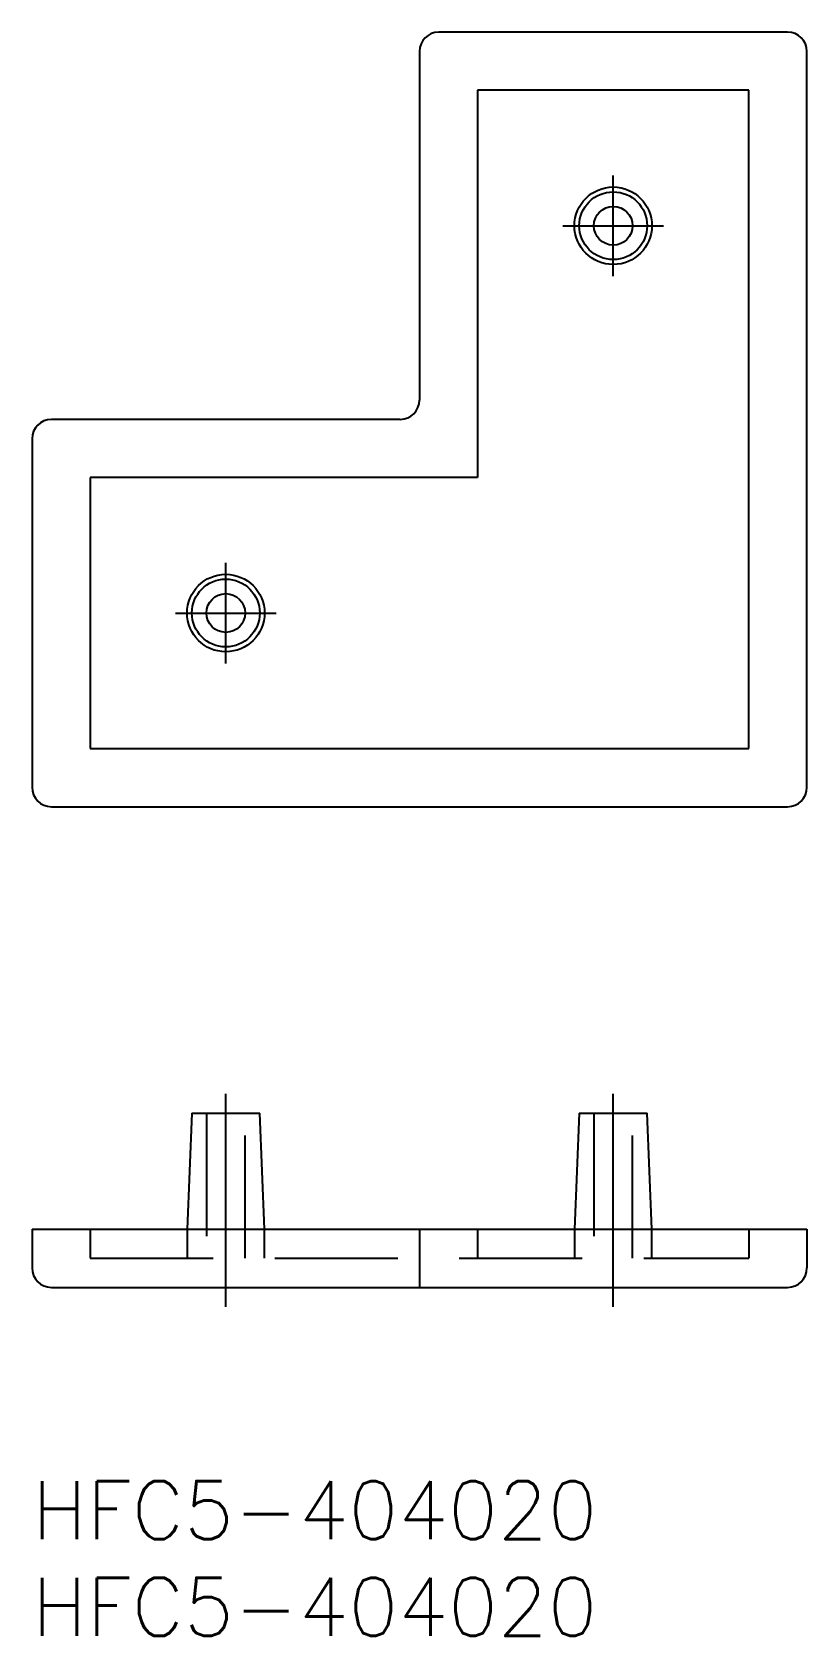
# Model space of a CAD drawing. Extents: x 0 to 40, y -8 to 74.8.
import ezdxf

# ---------------------------------------------------------------- set-up
doc = ezdxf.new("R2010")
doc.units = 0
doc.header["$LTSCALE"] = 0.5
doc.linetypes.add('CENTER', pattern=[50.8, 31.75, -6.35, 6.35, -6.35])
doc.linetypes.add('DASHED', pattern=[19.05, 12.7, -6.35])
for name, color, linetype in [('MSM_CENTER', 1, 'CENTER'), ('MSM_CONTINUOUS', 7, 'CONTINUOUS'), ('MSM_DASHED', 4, 'DASHED'), ('MSM_PART_NUMBER', 7, 'CONTINUOUS')]:
    doc.layers.add(name, color=color, linetype=linetype)
doc.styles.get("Standard").update_dxf_attribs({"font": 'txt.shx', "height": 3, "bigfont": 'bigfont.shx'})

# ---------------------------------------------------------------- blocks, each defined once
blk = doc.blocks.new('*U2')
at = {"layer": 'MSM_PART_NUMBER'}
blk.add_text('HFC5-404020', height=3, dxfattribs=at).set_placement((0, -3))
blk = doc.blocks.new('*U3')
at = {"layer": 'MSM_PART_NUMBER'}
blk.add_text('HFC5-404020', height=3, dxfattribs=at).set_placement((0, -8))

msp = doc.modelspace()

# ---------------------------------------------------------------- linework, layer by layer
at = {"layer": 'MSM_CENTER'}
for p, q in [((30, 62.222), (30, 67.422)), ((27.4, 64.822), (32.6, 64.822)), ((10, 42.222), (10, 47.422)), ((7.4, 44.822), (12.6, 44.822)), ((10, 9), (10, 20)), ((30, 9), (30, 20))]:
    msp.add_line(p, q, dxfattribs=at)
at = {"layer": 'MSM_CONTINUOUS'}
for p, q in [((39, 74.822), (21, 74.822)), ((20, 73.822), (20, 55.822)), ((40, 35.822), (40, 73.822)), ((23, 71.822), (23, 51.822)), ((37, 71.822), (23, 71.822)), ((37, 37.822), (37, 71.822)), ((19, 54.822), (1, 54.822)), ((0, 53.822), (0, 35.822)), ((3, 51.822), (3, 37.822)), ((23, 51.822), (3, 51.822)), ((3, 37.822), (37, 37.822)), ((1, 34.822), (39, 34.822)), ((8.25, 19), (8, 13)), ((8.25, 19), (11.75, 19)), ((12, 13), (11.75, 19)), ((28.25, 19), (28, 13)), ((28.25, 19), (31.75, 19)), ((32, 13), (31.75, 19)), ((0, 13), (0, 11)), ((0, 13), (40, 13)), ((40, 13), (40, 11)), ((1, 10), (39, 10))]:
    msp.add_line(p, q, dxfattribs=at)
for centre, radius in [((30, 64.822), 2), ((30, 64.822), 1.75), ((30, 64.822), 1), ((10, 44.822), 2), ((10, 44.822), 1.75), ((10, 44.822), 1)]:
    msp.add_circle(centre, radius, dxfattribs=at)
for centre, start, end in [((21, 73.822), 90, 180), ((39, 73.822), 0, 90), ((19, 55.822), 270, 0), ((1, 53.822), 90, 180), ((1, 35.822), 180, 270), ((39, 35.822), 270, 0), ((1, 11), 180, 270), ((39, 11), 270, 0)]:
    msp.add_arc(centre, 1, start, end, dxfattribs=at)
at = {"layer": 'MSM_DASHED'}
for p, q in [((9, 19), (9, 11.5)), ((11, 11.5), (11, 19)), ((29, 19), (29, 11.5)), ((31, 11.5), (31, 19)), ((3, 13), (3, 11.5)), ((8, 13), (8, 11.5)), ((12, 11.5), (12, 13)), ((20, 13), (20, 10)), ((23, 13), (23, 11.5)), ((28, 13), (28, 11.5)), ((32, 11.5), (32, 13)), ((37, 13), (37, 11.5)), ((3, 11.5), (37, 11.5))]:
    msp.add_line(p, q, dxfattribs=at)

# ---------------------------------------------------------------- block references
at = {"layer": 'MSM_CONTINUOUS'}
for name in ['*U2', '*U3']:
    msp.add_blockref(name, (0, 0), dxfattribs=at)

doc.saveas('drawing.dxf')
